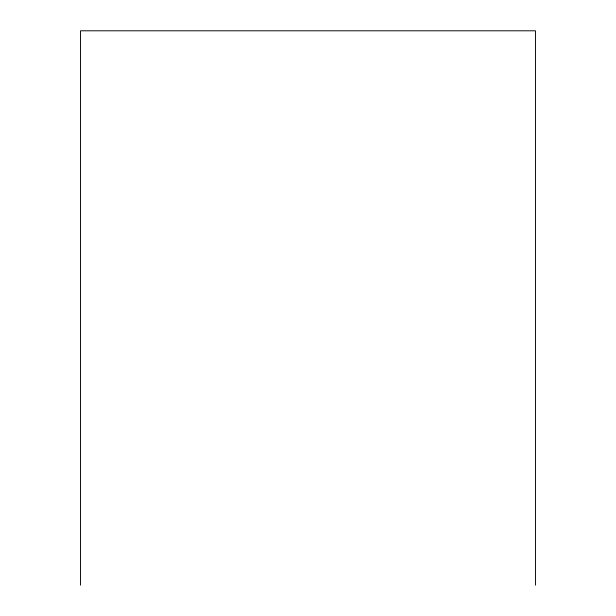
<?xml version="1.0" encoding="UTF-8"?>
<svg xmlns="http://www.w3.org/2000/svg" width="616" height="616" viewBox="0 0 616 616"><rect width="100%" height="100%" fill="white"/><g stroke="black" fill="none" stroke-linecap="round" stroke-linejoin="round"><path stroke-width="0.92" d="M535.458 585.2L535.458 30.8L80.542 30.8L80.542 585.2"/></g></svg>
